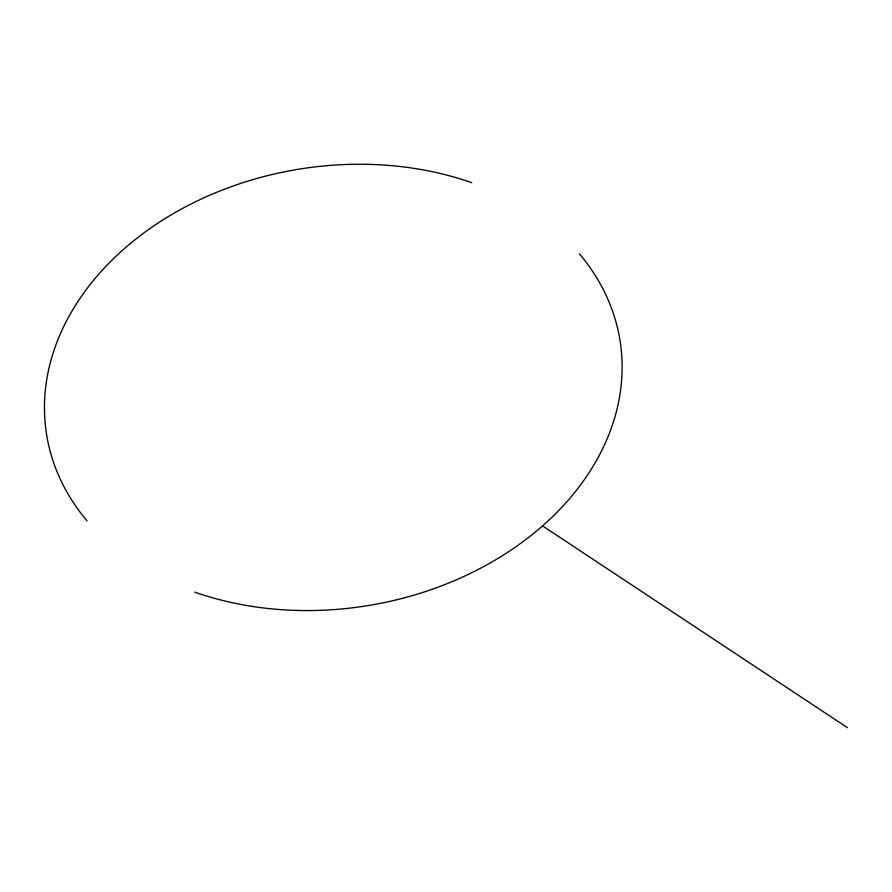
<?xml version="1.0" encoding="UTF-8"?>
<svg xmlns="http://www.w3.org/2000/svg" width="892" height="892" viewBox="0 0 892 892"><rect width="100%" height="100%" fill="white"/><g stroke="black" fill="none" stroke-linecap="round" stroke-linejoin="round"><path stroke-width="1.34" d="M194.757 592.143A290.536 220.926 -9.6 0 0 542.548 525.901L847.4 727.66M579.51 253.964A290.536 220.926 -9.6 0 1 542.548 525.901M87.059 520.872A290.536 220.926 -9.6 0 1 124.021 248.924A290.536 220.926 -9.6 0 1 471.801 182.682"/></g></svg>
